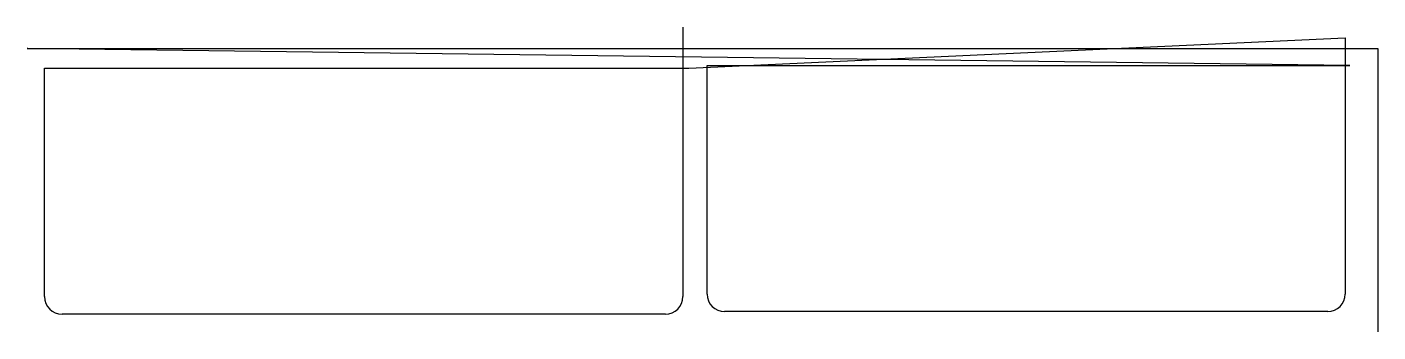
# Model space of a CAD drawing. Header units: metres. Extents: x 0 to 1599, y 860 to 1221.
import ezdxf

# ---------------------------------------------------------------- set-up
doc = ezdxf.new("R2010")
doc.units = ezdxf.units.M

msp = doc.modelspace()

# ---------------------------------------------------------------- linework, layer by layer
at = {"layer": 'TOOL_0'}
for p, q in [((776.287, 1220.707), (776.287, 1172.154)), ((783.436, 1172.154), (1560.326, 1207.773)), ((1560.326, 1207.773), (1560.326, 1175.25)), ((1565.617, 1175.25), (0, 1195.083)), ((0, 1195.083), (1, 1195.083)), ((1, 1195.083), (0, 1195.083)), ((0, 1195.083), (1, 1195.083)), ((1, 1195.083), (1598.987, 1195.083)), ((1598.987, 1195.083), (1598.987, 860.568)), ((20.787, 901.404), (20.787, 1172.154)), ((20.787, 1172.154), (776.287, 1172.154)), ((776.287, 1172.154), (776.287, 901.404)), ((776.287, 1172.154), (783.436, 1172.154)), ((804.826, 904.5), (804.826, 1175.25)), ((804.826, 1175.25), (1560.326, 1175.25)), ((1560.326, 1175.25), (1560.326, 904.5)), ((1560.326, 1175.25), (1565.617, 1175.25)), ((755.537, 880.654), (41.537, 880.654)), ((1539.576, 883.75), (825.576, 883.75)), ((1598.987, 860.568), (1598.987, 859.568))]:
    msp.add_line(p, q, dxfattribs=at)
for centre, start, end in [((41.537, 901.404), 180, 270), ((755.537, 901.404), 270, 0), ((825.576, 904.5), 180, 270), ((1539.576, 904.5), 270, 0)]:
    msp.add_arc(centre, 20.75, start, end, dxfattribs=at)

doc.saveas('drawing.dxf')
